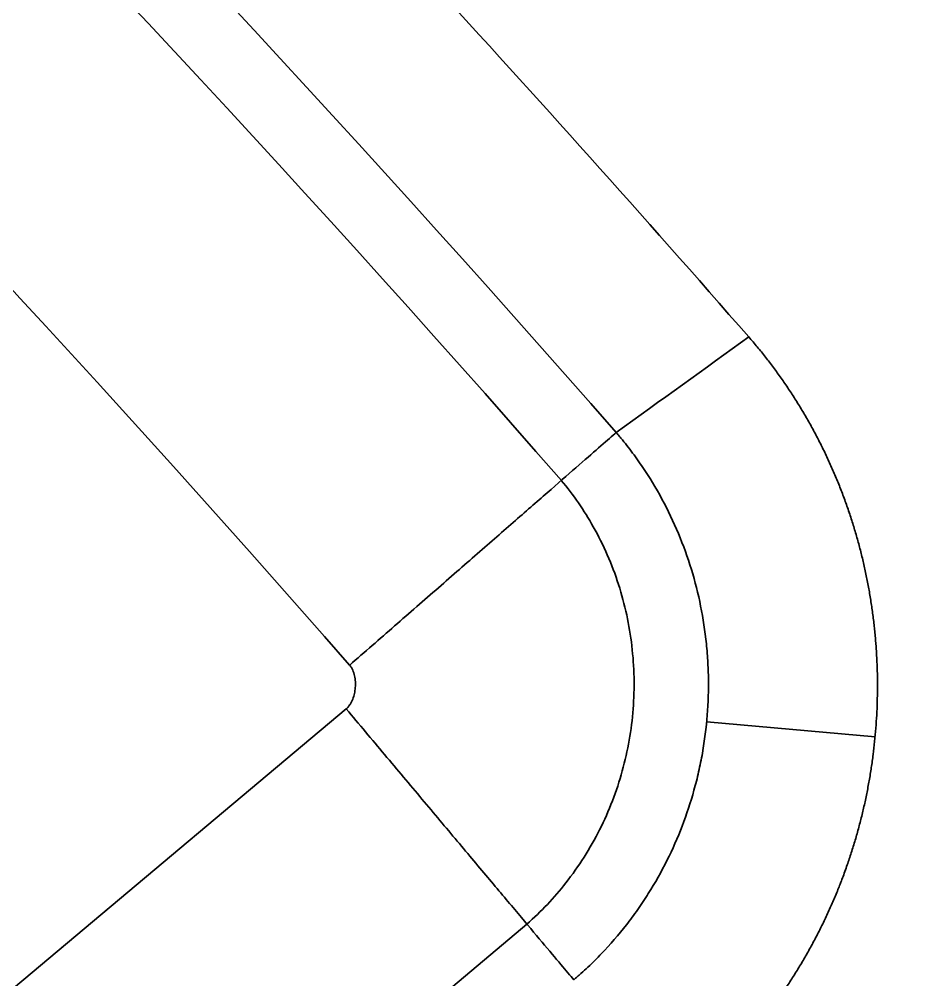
# Model space of a CAD drawing. Header units: millimetres. Extents: x -398 to 1086, y 978 to 1718.
# Drawn here: x 938.55 to 950.69, y 1576.1 to 1589.22 of the extents above; entities that cross this region are included whole.
import ezdxf

# ---------------------------------------------------------------- set-up
doc = ezdxf.new("R2010")
doc.units = ezdxf.units.MM
doc.layers.add('20', color=7, linetype='Continuous', true_color=0xffffff)

msp = doc.modelspace()

# ---------------------------------------------------------------- linework, layer by layer
at = {"layer": '20', "color": 7, "linetype": 'Continuous', "lineweight": 35}
for p, q in [((943.014, 1579.803), (934.722, 1572.846)), ((947.933, 1579.627), (950.232, 1579.42)), ((926.407, 1560.86), (945.48, 1576.864))]:
    msp.add_line(p, q, dxfattribs=at)
for radius, start, end in [(202.61, 0, 180), (201.12, 0, 180), (249.948, 41.12793, 48.87207), (248.955, 41.12793, 48.87207), (245.118, 41.12793, 48.87207), (252.17, 41.08098, 42.56947)]:
    msp.add_arc((758.426, 1419.177), radius, start, end, dxfattribs=at)
msp.add_open_spline([(948.508, 1584.884), (947.905, 1584.45), (947.301, 1584.014), (946.698, 1583.578)], degree=3, dxfattribs=at)
for points, degree, knots in [([(948.508, 1584.884), (948.981, 1584.342), (949.337, 1583.707), (949.69, 1583.077), (949.912, 1582.383), (950.132, 1581.698), (950.215, 1580.978), (950.298, 1580.262), (950.186, 1578.818), (949.798, 1577.425), (949.475, 1576.783), (949.148, 1576.133), (948.702, 1575.565), (948.252, 1574.993), (947.7, 1574.53)], 2, [0, 0, 0, 0.125, 0.125, 0.25, 0.25, 0.375, 0.375, 0.5, 0.625, 0.75, 0.75, 0.875, 0.875, 1, 1, 1]), ([(946.698, 1583.578), (946.645, 1583.532), (946.575, 1583.471), (946.406, 1583.323), (946.306, 1583.236), (946.077, 1583.037), (945.949, 1582.925), (945.668, 1582.679), (945.516, 1582.546), (945.19, 1582.261), (945.017, 1582.11), (944.654, 1581.794), (944.465, 1581.629), (944.076, 1581.289), (943.876, 1581.114), (943.471, 1580.76), (943.265, 1580.581), (943.06, 1580.402)], 3, [0, 0, 0, 0, 0.125, 0.125, 0.25, 0.25, 0.375, 0.375, 0.5, 0.5, 0.625, 0.625, 0.75, 0.75, 0.875, 0.875, 1, 1, 1, 1]), ([(946.118, 1576.104), (946.12, 1576.105), (946.122, 1576.107), (946.126, 1576.111), (946.133, 1576.116), (946.147, 1576.129), (946.176, 1576.154), (946.233, 1576.204), (946.281, 1576.248), (946.376, 1576.338), (946.437, 1576.399), (946.617, 1576.586), (946.73, 1576.717), (946.89, 1576.922), (946.968, 1577.027), (947.041, 1577.135), (947.09, 1577.208), (947.113, 1577.244), (947.23, 1577.429), (947.314, 1577.579), (947.468, 1577.887), (947.606, 1578.201), (947.714, 1578.527), (947.783, 1578.776), (947.815, 1578.902), (947.842, 1579.03), (947.859, 1579.115), (947.868, 1579.158), (947.905, 1579.373), (947.927, 1579.545), (947.954, 1579.891), (947.96, 1580.064), (947.955, 1580.324), (947.949, 1580.454), (947.939, 1580.584), (947.931, 1580.671), (947.927, 1580.715), (947.902, 1580.931), (947.846, 1581.273), (947.757, 1581.607), (947.652, 1581.936), (947.591, 1582.099), (947.453, 1582.42), (947.376, 1582.576), (947.208, 1582.878), (947.116, 1583.025), (946.968, 1583.238), (946.891, 1583.343), (946.796, 1583.462), (946.747, 1583.52), (946.723, 1583.549), (946.71, 1583.564), (946.705, 1583.57), (946.701, 1583.574), (946.7, 1583.576), (946.698, 1583.578)], 3, [0, 0, 0, 0, 0.000977, 0.000977, 0.001953, 0.003906, 0.007812, 0.015625, 0.03125, 0.03125, 0.0625, 0.0625, 0.125, 0.125, 0.15625, 0.171875, 0.171875, 0.1875, 0.1875, 0.25, 0.25, 0.3125, 0.375, 0.375, 0.40625, 0.421875, 0.421875, 0.4375, 0.4375, 0.5, 0.5, 0.5625, 0.5625, 0.59375, 0.609375, 0.609375, 0.625, 0.625, 0.6875, 0.75, 0.75, 0.8125, 0.8125, 0.875, 0.875, 0.9375, 0.9375, 0.96875, 0.984375, 0.992188, 0.996094, 0.998047, 0.999023, 0.999023, 1, 1, 1, 1]), ([(945.949, 1582.925), (946.115, 1582.726), (946.26, 1582.515), (946.525, 1582.043), (946.642, 1581.776), (946.818, 1581.229), (946.878, 1580.95), (946.945, 1580.379), (946.951, 1580.088), (946.907, 1579.517), (946.858, 1579.235), (946.704, 1578.678), (946.6, 1578.409), (946.344, 1577.899), (946.189, 1577.654), (945.851, 1577.224), (945.674, 1577.036), (945.479, 1576.865)], 3, [0, 0, 0, 0, 0.114788, 0.114788, 0.243152, 0.243152, 0.371516, 0.371516, 0.49988, 0.49988, 0.628244, 0.628244, 0.756608, 0.756608, 0.884972, 0.884972, 1, 1, 1, 1]), ([(943.014, 1579.803), (943.019, 1579.808), (943.024, 1579.813), (943.033, 1579.822), (943.037, 1579.828), (943.05, 1579.843), (943.058, 1579.854), (943.08, 1579.889), (943.092, 1579.913), (943.111, 1579.963), (943.119, 1579.988), (943.128, 1580.028), (943.13, 1580.041), (943.134, 1580.068), (943.136, 1580.081), (943.139, 1580.121), (943.139, 1580.148), (943.137, 1580.189), (943.135, 1580.202), (943.131, 1580.229), (943.129, 1580.242), (943.12, 1580.282), (943.112, 1580.307), (943.096, 1580.345), (943.09, 1580.357), (943.08, 1580.374), (943.076, 1580.38), (943.069, 1580.391), (943.064, 1580.397), (943.06, 1580.402)], 3, [0, 0, 0, 0, 0.03125, 0.03125, 0.0625, 0.0625, 0.125, 0.125, 0.25, 0.25, 0.375, 0.375, 0.4375, 0.4375, 0.5, 0.5, 0.625, 0.625, 0.6875, 0.6875, 0.75, 0.75, 0.875, 0.875, 0.9375, 0.9375, 0.96875, 0.96875, 1, 1, 1, 1]), ([(943.014, 1579.803), (943.189, 1579.595), (943.364, 1579.386), (943.71, 1578.973), (943.881, 1578.77), (944.213, 1578.374), (944.374, 1578.182), (944.683, 1577.814), (944.831, 1577.637), (945.109, 1577.306), (945.239, 1577.151), (945.479, 1576.865), (945.588, 1576.735), (945.783, 1576.503), (945.869, 1576.401), (946.013, 1576.228), (946.073, 1576.158), (946.118, 1576.104)], 3, [0, 0, 0, 0, 0.125, 0.125, 0.25, 0.25, 0.375, 0.375, 0.5, 0.5, 0.625, 0.625, 0.75, 0.75, 0.875, 0.875, 1, 1, 1, 1])]:
    msp.add_open_spline(points, degree=degree, knots=knots, dxfattribs=at)

doc.saveas('drawing.dxf')
